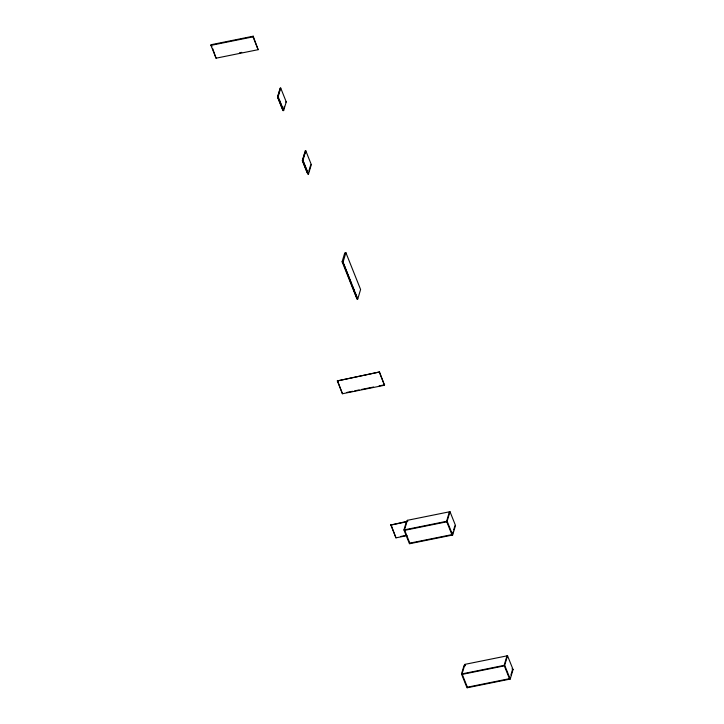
<?xml version="1.0" encoding="UTF-8"?>
<svg xmlns="http://www.w3.org/2000/svg" width="724" height="724" viewBox="0 0 724 724"><rect width="100%" height="100%" fill="white"/><g stroke="black" fill="none" stroke-linecap="round" stroke-linejoin="round"><path stroke-width="1.09" d="M210.937 45.368L211.137 44.707L253.21 36.2L258.133 49.684L216.06 58.191L210.937 45.368L253.011 36.861L253.21 36.2M216.06 58.191L212.711 48.653M277.573 96.826L280.161 88.201L280.731 88.093L286.242 101.903L283.654 110.519L283.093 110.636L277.573 96.826L278.143 96.717L280.731 88.093M277.907 96.274L279.699 90.301M277.971 97.812L277.772 96.165M283.093 110.636L284.387 106.328M302.388 160.447L305.238 150.936L305.799 150.818L311.32 164.629L308.469 174.14L307.899 174.249L302.388 160.447L302.949 160.33L305.799 150.818M307.148 172.719L302.415 160.882L304.804 152.918L305.365 152.809M302.777 161.434L302.587 159.778M308.849 171.081L310.442 165.805M342.108 261.753L344.497 253.789L345.194 253.237L344.76 252.911L345.891 252.676L360.597 289.5L357.747 299.012L357.185 299.121L342.669 261.636L342.108 261.753L356.823 298.578L357.385 298.46L355.339 293.347M357.747 299.012L343.04 262.188L345.891 252.676M357.185 299.121L357.385 298.46M337.321 380.924L379.521 371.973L384.507 385.24L342.443 393.747L337.321 380.924L379.521 371.973M342.443 393.747L337.447 380.48M407.033 535.606L395.965 537.851L390.833 525.027L407.576 521.226M395.965 537.851L390.969 524.583M410.019 543.634L404.508 529.823L407.359 520.321L449.993 511.696L455.505 525.506L452.654 535.018L409.458 543.751L403.938 529.941L406.526 521.316L407.087 521.208M449.423 511.814L446.572 521.325L452.093 535.126L453.043 531.959M452.654 535.018L447.133 521.208L449.993 511.696M453.677 529.85L454.627 526.683M467.577 687.682L462.057 673.881L464.908 664.37L507.542 655.754L513.063 669.555L510.212 679.067L467.016 687.8L461.496 673.99L464.084 665.365L464.645 665.256M464.844 665.745L464.971 665.302L465.17 665.799M510.212 679.067L504.691 665.256L507.542 655.754M510.918 674.958L512.501 669.673L512.103 668.686M239.508 52.825L241.726 52.381M279.998 89.305L280.559 89.188L280.161 88.201M278.17 97.152L277.609 97.26L282.333 109.098L282.903 108.989L279.355 100.111M285.681 102.012L286.242 101.903M302.415 160.882L302.976 160.764M310.759 164.746L311.32 164.629M342.47 262.296L343.04 262.188M347.004 392.408L352.534 391.286M354.751 390.842L359.176 389.946M361.394 389.494L373.575 387.032M379.104 385.91L384.643 384.797M390.833 525.027L406.336 521.886M403.938 529.941L447.133 521.208M404.698 530.321L446.771 521.814M400.526 536.511L406.055 535.389M454.944 525.624L455.505 525.506M409.82 543.145L451.894 534.638M461.496 673.99L504.691 665.256M462.256 674.37L504.329 665.863M512.501 669.673L513.063 669.555M467.378 687.194L509.452 678.687M305.238 150.936L305.628 151.922M507.379 656.849L506.981 655.863L504.13 665.374L509.642 679.175M278.143 96.717L283.654 110.519M302.949 160.33L308.469 174.14M303.374 161.751L307.311 171.615M253.011 36.861L258.133 49.684M343.076 262.658L351.665 284.143M352.479 286.188L354.525 291.301M379.385 372.417L384.507 385.24M407.359 520.321L407.748 521.307M464.908 664.37L465.306 665.356M211.137 44.707L211.924 46.68"/></g></svg>
